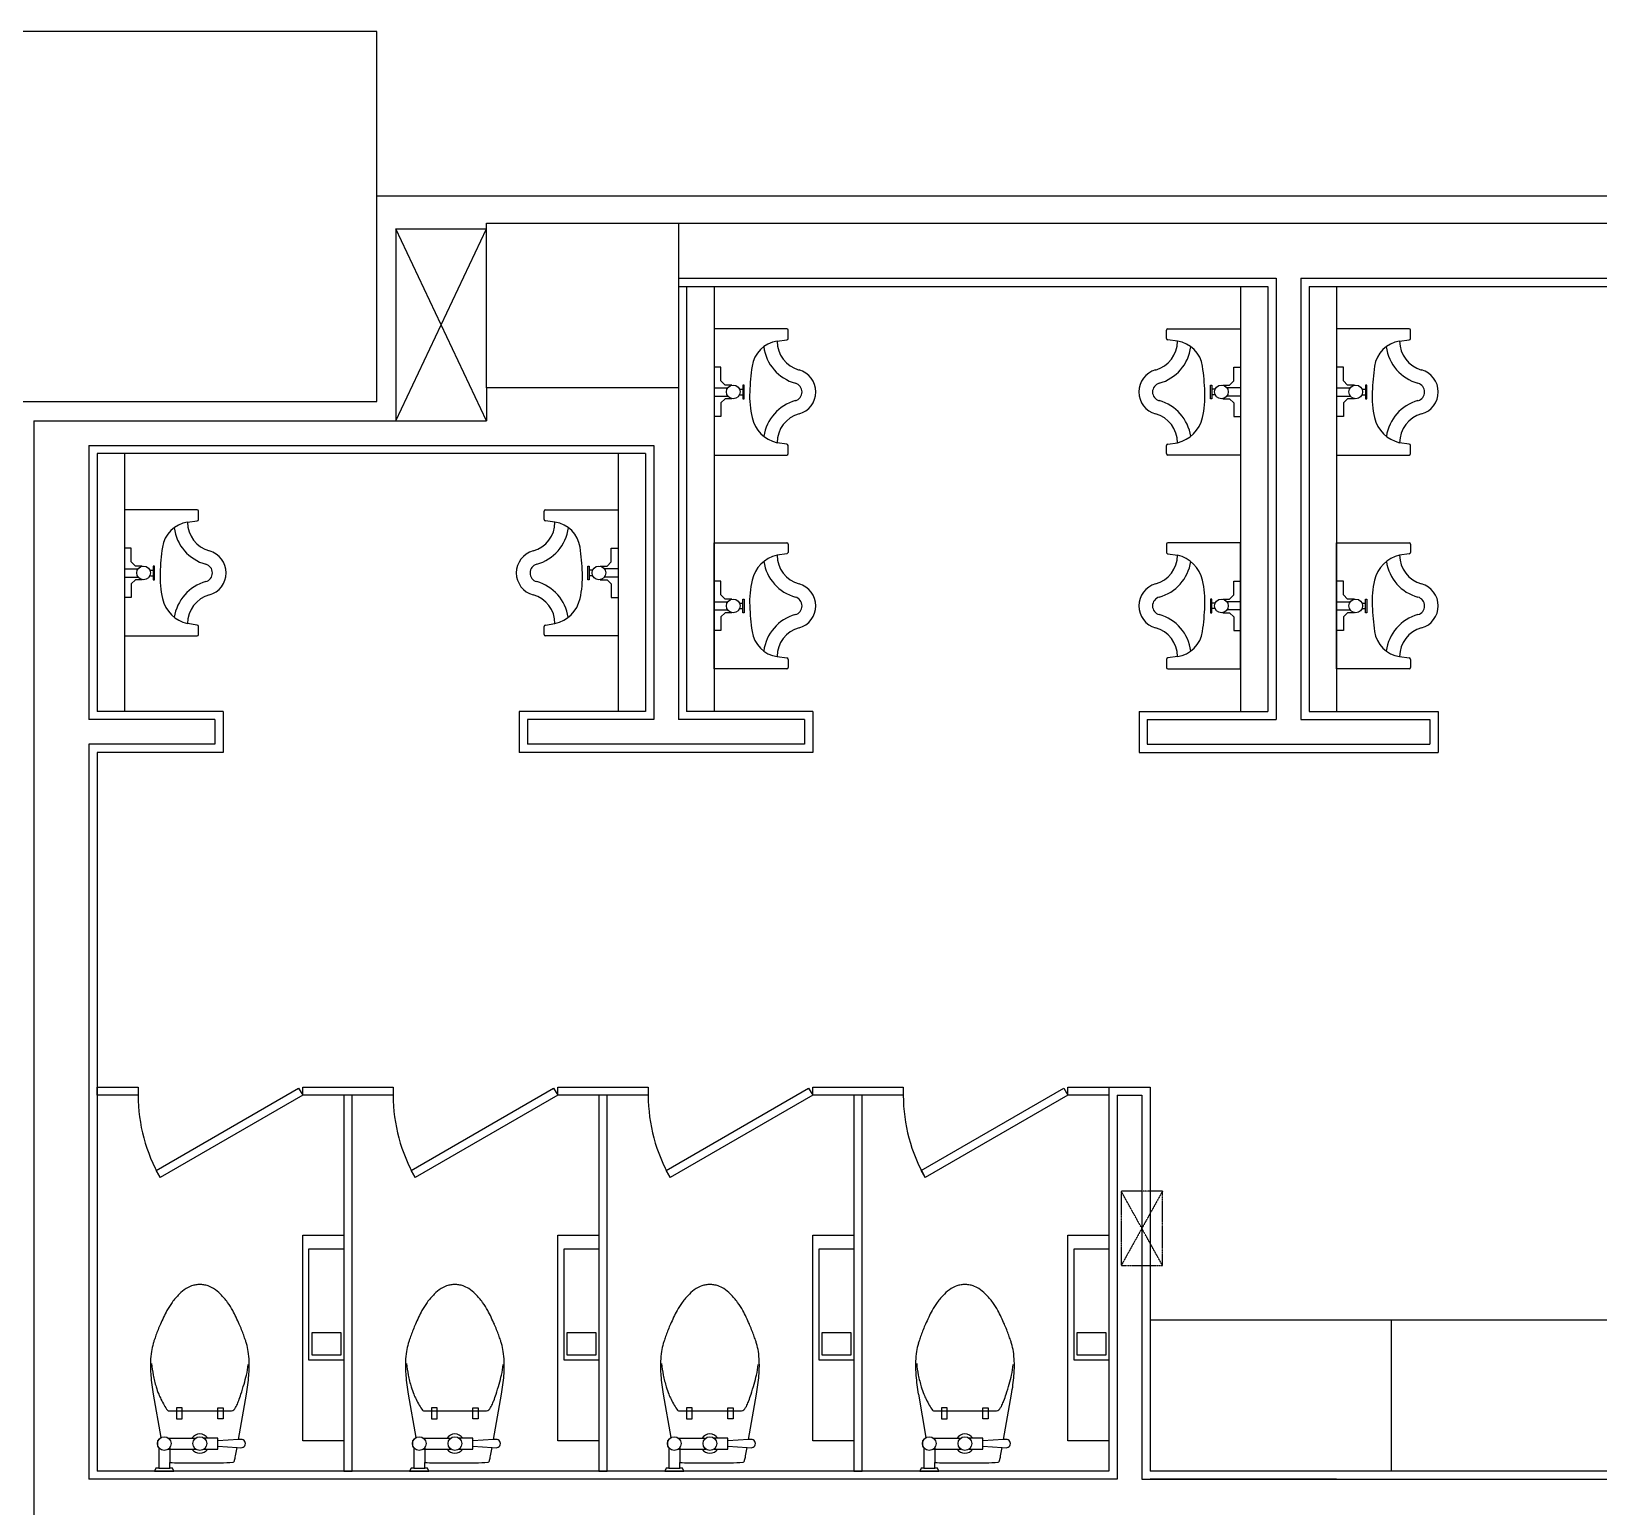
# Model space of a CAD drawing. Header units: millimetres. Extents: x -7718 to 414843, y 91724 to 341395.
# Drawn here: x 121243 to 126958, y 177029 to 182409 of the extents above; entities that cross this region are included whole.
import ezdxf

# ---------------------------------------------------------------- set-up
doc = ezdxf.new("R2010")
doc.units = ezdxf.units.MM
doc.header["$LTSCALE"] = 200
doc.header["$MEASUREMENT"] = 0
doc.linetypes.add('HIDDEN2', pattern=[0.188, 0.125, -0.063])
doc.layers.add('e-plan', color=9, linetype='CONTINUOUS')

msp = doc.modelspace()

# ---------------------------------------------------------------- linework, layer by layer
at = {"layer": 'e-plan'}
for p, q in [((122502.6, 181808.6), (132112.6, 181808.6)), ((122572.6, 181688.6), (122902.6, 181688.6)), ((122572.6, 181688.6), (122572.6, 180988.6)), ((122572.6, 180988.6), (122902.6, 181688.6)), ((122902.6, 180988.6), (122572.6, 181688.6)), ((123602.6, 181708.6), (130422.6, 181708.6)), ((123602.6, 181508.6), (125782.6, 181508.6)), ((123602.6, 181478.6), (125752.6, 181478.6)), ((123632.6, 181478.6), (123632.6, 179928.6)), ((125752.6, 181478.6), (125752.6, 179928.6)), ((125782.6, 181508.6), (125782.6, 179898.6)), ((125872.6, 181508.6), (128152.6, 181508.6)), ((125872.6, 181508.6), (125872.6, 179898.6)), ((125902.6, 181478.6), (128122.6, 181478.6)), ((125902.6, 181478.6), (125902.6, 179928.6)), ((123732.6, 181323.6), (123732.6, 180863.6)), ((123997.6, 181323.6), (123732.6, 181323.6)), ((124002.6, 181288.6), (124002.6, 181318.6)), ((125382.6, 181288.6), (125382.6, 181318.6)), ((125387.6, 181323.6), (125652.6, 181323.6)), ((125652.6, 181323.6), (125652.6, 180863.6)), ((126002.6, 181323.6), (126002.6, 180863.6)), ((126267.6, 181323.6), (126002.6, 181323.6)), ((126272.6, 181288.6), (126272.6, 181318.6)), ((123962.6, 181278.6), (123997.6, 181283.6)), ((125422.6, 181278.6), (125387.6, 181283.6)), ((126232.6, 181278.6), (126267.6, 181283.6)), ((123757.6, 181183.6), (123732.6, 181183.6)), ((123757.6, 181133.6), (123757.6, 181183.6)), ((125627.6, 181133.6), (125627.6, 181183.6)), ((125627.6, 181183.6), (125652.6, 181183.6)), ((126027.6, 181183.6), (126002.6, 181183.6)), ((126027.6, 181133.6), (126027.6, 181183.6)), ((123772.6, 181118.6), (123757.6, 181133.6)), ((123797.6, 181118.6), (123772.6, 181118.6)), ((123842.6, 181118.6), (123837.6, 181118.6)), ((123837.6, 181118.6), (123837.6, 181068.6)), ((123842.6, 181068.6), (123842.6, 181118.6)), ((125542.6, 181068.6), (125542.6, 181118.6)), ((125542.6, 181118.6), (125547.6, 181118.6)), ((125547.6, 181118.6), (125547.6, 181068.6)), ((125587.6, 181118.6), (125612.6, 181118.6)), ((125612.6, 181118.6), (125627.6, 181133.6)), ((126042.6, 181118.6), (126027.6, 181133.6)), ((126067.6, 181118.6), (126042.6, 181118.6)), ((126112.6, 181118.6), (126107.6, 181118.6)), ((126107.6, 181118.6), (126107.6, 181068.6)), ((126112.6, 181068.6), (126112.6, 181118.6)), ((122902.6, 181108.6), (122902.6, 180988.6)), ((123602.6, 181108.6), (123602.6, 179898.6)), ((123732.6, 181108.6), (123782.6, 181108.6)), ((123732.6, 181078.6), (123782.6, 181078.6)), ((123772.6, 181068.6), (123757.6, 181053.6)), ((123797.6, 181068.6), (123772.6, 181068.6)), ((123827.6, 181103.6), (123837.6, 181103.6)), ((123827.6, 181083.6), (123837.6, 181083.6)), ((123837.6, 181068.6), (123842.6, 181068.6)), ((125547.6, 181068.6), (125542.6, 181068.6)), ((125557.6, 181103.6), (125547.6, 181103.6)), ((125557.6, 181083.6), (125547.6, 181083.6)), ((125587.6, 181068.6), (125612.6, 181068.6)), ((125652.6, 181108.6), (125602.6, 181108.6)), ((125652.6, 181078.6), (125602.6, 181078.6)), ((125612.6, 181068.6), (125627.6, 181053.6)), ((126002.6, 181108.6), (126052.6, 181108.6)), ((126002.6, 181078.6), (126052.6, 181078.6)), ((126042.6, 181068.6), (126027.6, 181053.6)), ((126067.6, 181068.6), (126042.6, 181068.6)), ((126097.6, 181103.6), (126107.6, 181103.6)), ((126097.6, 181083.6), (126107.6, 181083.6)), ((126107.6, 181068.6), (126112.6, 181068.6)), ((123757.6, 181003.6), (123732.6, 181003.6)), ((123757.6, 181053.6), (123757.6, 181003.6)), ((125627.6, 181053.6), (125627.6, 181003.6)), ((125627.6, 181003.6), (125652.6, 181003.6)), ((126027.6, 181003.6), (126002.6, 181003.6)), ((126027.6, 181053.6), (126027.6, 181003.6)), ((121252.6, 180988.6), (121252.6, 176808.6)), ((121252.6, 180988.6), (122902.6, 180988.6)), ((121452.6, 180898.6), (121452.6, 179898.6)), ((121452.6, 180898.6), (123512.6, 180898.6)), ((123512.6, 180898.6), (123512.6, 179898.6)), ((123997.6, 180903.6), (123962.6, 180908.6)), ((124002.6, 180868.6), (124002.6, 180898.6)), ((125382.6, 180868.6), (125382.6, 180898.6)), ((125387.6, 180903.6), (125422.6, 180908.6)), ((126267.6, 180903.6), (126232.6, 180908.6)), ((126272.6, 180868.6), (126272.6, 180898.6)), ((121482.6, 180868.6), (121482.6, 179928.6)), ((123482.6, 180868.6), (121482.6, 180868.6)), ((123482.6, 180868.6), (123482.6, 179928.6)), ((123732.6, 180863.6), (123997.6, 180863.6)), ((125652.6, 180863.6), (125387.6, 180863.6)), ((126002.6, 180863.6), (126267.6, 180863.6)), ((121582.6, 180663.6), (121582.6, 180203.6)), ((121847.6, 180663.6), (121582.6, 180663.6)), ((121852.6, 180628.6), (121852.6, 180658.6)), ((123112.6, 180628.6), (123112.6, 180658.6)), ((123117.6, 180663.6), (123382.6, 180663.6)), ((123382.6, 180663.6), (123382.6, 180203.6)), ((121812.6, 180618.6), (121847.6, 180623.6)), ((123152.6, 180618.6), (123117.6, 180623.6)), ((123732.6, 180083.5), (123732.6, 180543.5)), ((123732.6, 180543.5), (123997.6, 180543.5)), ((125652.6, 180543.5), (125387.6, 180543.5)), ((125652.6, 180083.5), (125652.6, 180543.5)), ((126002.6, 180083.5), (126002.6, 180543.5)), ((126002.6, 180543.5), (126267.6, 180543.5)), ((121607.6, 180523.6), (121582.6, 180523.6)), ((121607.6, 180473.6), (121607.6, 180523.6)), ((123357.6, 180473.6), (123357.6, 180523.6)), ((123357.6, 180523.6), (123382.6, 180523.6)), ((123997.6, 180503.5), (123962.6, 180498.5)), ((124002.6, 180538.5), (124002.6, 180508.5)), ((125382.6, 180538.5), (125382.6, 180508.5)), ((125387.6, 180503.5), (125422.6, 180498.5)), ((126267.6, 180503.5), (126232.6, 180498.5)), ((126272.6, 180538.5), (126272.6, 180508.5)), ((121582.6, 180448.6), (121632.6, 180448.6)), ((121622.6, 180458.6), (121607.6, 180473.6)), ((121647.6, 180458.6), (121622.6, 180458.6)), ((121677.6, 180443.6), (121687.6, 180443.6)), ((121692.6, 180458.6), (121687.6, 180458.6)), ((121687.6, 180458.6), (121687.6, 180408.6)), ((121692.6, 180408.6), (121692.6, 180458.6)), ((123272.6, 180408.6), (123272.6, 180458.6)), ((123272.6, 180458.6), (123277.6, 180458.6)), ((123277.6, 180458.6), (123277.6, 180408.6)), ((123287.6, 180443.6), (123277.6, 180443.6)), ((123317.6, 180458.6), (123342.6, 180458.6)), ((123382.6, 180448.6), (123332.6, 180448.6)), ((123342.6, 180458.6), (123357.6, 180473.6)), ((121582.6, 180418.6), (121632.6, 180418.6)), ((121622.6, 180408.6), (121607.6, 180393.6)), ((121607.6, 180393.6), (121607.6, 180343.6)), ((121647.6, 180408.6), (121622.6, 180408.6)), ((121677.6, 180423.6), (121687.6, 180423.6)), ((121687.6, 180408.6), (121692.6, 180408.6)), ((123277.6, 180408.6), (123272.6, 180408.6)), ((123287.6, 180423.6), (123277.6, 180423.6)), ((123317.6, 180408.6), (123342.6, 180408.6)), ((123382.6, 180418.6), (123332.6, 180418.6)), ((123342.6, 180408.6), (123357.6, 180393.6)), ((123357.6, 180393.6), (123357.6, 180343.6)), ((123757.6, 180403.5), (123732.6, 180403.5)), ((123757.6, 180353.5), (123757.6, 180403.5)), ((125627.6, 180353.5), (125627.6, 180403.5)), ((125627.6, 180403.5), (125652.6, 180403.5)), ((126027.6, 180403.5), (126002.6, 180403.5)), ((126027.6, 180353.5), (126027.6, 180403.5)), ((121607.6, 180343.6), (121582.6, 180343.6)), ((123357.6, 180343.6), (123382.6, 180343.6)), ((123732.6, 180328.5), (123782.6, 180328.5)), ((123772.6, 180338.5), (123757.6, 180353.5)), ((123797.6, 180338.5), (123772.6, 180338.5)), ((123827.6, 180323.5), (123837.6, 180323.5)), ((123837.6, 180338.5), (123842.6, 180338.5)), ((123837.6, 180288.5), (123837.6, 180338.5)), ((123842.6, 180338.5), (123842.6, 180288.5)), ((125547.6, 180338.5), (125542.6, 180338.5)), ((125542.6, 180338.5), (125542.6, 180288.5)), ((125547.6, 180288.5), (125547.6, 180338.5)), ((125557.6, 180323.5), (125547.6, 180323.5)), ((125587.6, 180338.5), (125612.6, 180338.5)), ((125652.6, 180328.5), (125602.6, 180328.5)), ((125612.6, 180338.5), (125627.6, 180353.5)), ((126002.6, 180328.5), (126052.6, 180328.5)), ((126042.6, 180338.5), (126027.6, 180353.5)), ((126067.6, 180338.5), (126042.6, 180338.5)), ((126097.6, 180323.5), (126107.6, 180323.5)), ((126107.6, 180338.5), (126112.6, 180338.5)), ((126107.6, 180288.5), (126107.6, 180338.5)), ((126112.6, 180338.5), (126112.6, 180288.5)), ((123732.6, 180298.5), (123782.6, 180298.5)), ((123772.6, 180288.5), (123757.6, 180273.5)), ((123757.6, 180273.5), (123757.6, 180223.5)), ((123797.6, 180288.5), (123772.6, 180288.5)), ((123827.6, 180303.5), (123837.6, 180303.5)), ((123842.6, 180288.5), (123837.6, 180288.5)), ((125542.6, 180288.5), (125547.6, 180288.5)), ((125557.6, 180303.5), (125547.6, 180303.5)), ((125587.6, 180288.5), (125612.6, 180288.5)), ((125652.6, 180298.5), (125602.6, 180298.5)), ((125612.6, 180288.5), (125627.6, 180273.5)), ((125627.6, 180273.5), (125627.6, 180223.5)), ((126002.6, 180298.5), (126052.6, 180298.5)), ((126042.6, 180288.5), (126027.6, 180273.5)), ((126027.6, 180273.5), (126027.6, 180223.5)), ((126067.6, 180288.5), (126042.6, 180288.5)), ((126097.6, 180303.5), (126107.6, 180303.5)), ((126112.6, 180288.5), (126107.6, 180288.5)), ((121582.6, 180203.6), (121847.6, 180203.6)), ((121847.6, 180243.6), (121812.6, 180248.6)), ((121852.6, 180208.6), (121852.6, 180238.6)), ((123112.6, 180208.6), (123112.6, 180238.6)), ((123117.6, 180243.6), (123152.6, 180248.6)), ((123382.6, 180203.6), (123117.6, 180203.6)), ((123757.6, 180223.5), (123732.6, 180223.5)), ((125627.6, 180223.5), (125652.6, 180223.5)), ((126027.6, 180223.5), (126002.6, 180223.5)), ((123962.6, 180128.5), (123997.6, 180123.5)), ((124002.6, 180118.5), (124002.6, 180088.5)), ((125382.6, 180118.5), (125382.6, 180088.5)), ((125422.6, 180128.5), (125387.6, 180123.5)), ((126232.6, 180128.5), (126267.6, 180123.5)), ((126272.6, 180118.5), (126272.6, 180088.5)), ((123997.6, 180083.5), (123732.6, 180083.5)), ((125387.6, 180083.5), (125652.6, 180083.5)), ((126267.6, 180083.5), (126002.6, 180083.5)), ((121942.6, 179928.6), (121482.6, 179928.6)), ((121942.6, 179928.6), (121942.6, 179778.6)), ((123482.6, 179928.6), (123022.6, 179928.6)), ((123022.6, 179928.6), (123022.6, 179778.6)), ((124092.6, 179928.6), (123632.6, 179928.6)), ((124092.6, 179928.6), (124092.6, 179778.6)), ((125282.6, 179928.6), (125752.6, 179928.6)), ((125282.6, 179928.6), (125282.6, 179778.6)), ((125902.6, 179928.6), (126372.6, 179928.6)), ((126372.6, 179928.6), (126372.6, 179778.6)), ((121912.6, 179898.6), (121452.6, 179898.6)), ((121912.6, 179898.6), (121912.6, 179808.6)), ((123512.6, 179898.6), (123052.6, 179898.6)), ((123052.6, 179898.6), (123052.6, 179808.6)), ((124062.6, 179898.6), (123602.6, 179898.6)), ((124062.6, 179898.6), (124062.6, 179808.6)), ((125312.6, 179898.6), (125782.6, 179898.6)), ((125312.6, 179898.6), (125312.6, 179808.6)), ((125872.6, 179898.6), (126342.6, 179898.6)), ((126342.6, 179898.6), (126342.6, 179808.6)), ((121452.6, 179808.6), (121452.6, 177128.6)), ((121912.6, 179808.6), (121452.6, 179808.6)), ((124062.6, 179808.6), (123052.6, 179808.6)), ((125312.6, 179808.6), (126342.6, 179808.6)), ((121482.6, 179778.6), (121482.6, 177158.6)), ((121942.6, 179778.6), (121482.6, 179778.6)), ((124092.6, 179778.6), (123022.6, 179778.6)), ((125282.6, 179778.6), (126372.6, 179778.6)), ((121482.6, 178528.6), (121482.6, 178558.6)), ((121482.6, 178558.6), (121632.6, 178558.6)), ((121632.6, 178558.6), (121632.6, 178528.6)), ((121698, 178254.6), (122217.6, 178554.6)), ((122217.6, 178554.6), (122232.6, 178528.6)), ((122232.6, 178528.6), (122232.6, 178558.6)), ((122232.6, 178558.6), (122562.6, 178558.6)), ((122562.6, 178558.6), (122562.6, 178528.6)), ((122628, 178254.6), (123147.6, 178554.6)), ((123147.6, 178554.6), (123162.6, 178528.6)), ((123162.6, 178528.6), (123162.6, 178558.6)), ((123162.6, 178558.6), (123492.6, 178558.6)), ((123492.6, 178558.6), (123492.6, 178528.6)), ((123558, 178254.6), (124077.6, 178554.6)), ((124077.6, 178554.6), (124092.6, 178528.6)), ((124092.6, 178528.6), (124092.6, 178558.6)), ((124092.6, 178558.6), (124422.6, 178558.6)), ((124422.6, 178558.6), (124422.6, 178528.6)), ((124488, 178254.6), (125007.6, 178554.6)), ((125007.6, 178554.6), (125022.6, 178528.6)), ((125022.6, 178528.6), (125022.6, 178558.6)), ((125022.6, 178558.6), (125172.6, 178558.6)), ((125172.6, 178558.6), (125172.6, 177158.6)), ((125172.6, 178558.6), (125322.6, 178558.6)), ((125172.6, 178558.6), (125172.6, 178528.6)), ((125322.6, 178558.6), (125322.6, 177158.6)), ((121632.6, 178528.6), (121482.6, 178528.6)), ((122232.6, 178528.6), (121713, 178228.6)), ((122562.6, 178528.6), (122232.6, 178528.6)), ((122412.6, 178528.6), (122382.6, 178528.6)), ((122382.6, 178528.6), (122382.6, 178018.4)), ((122412.6, 177158.6), (122412.6, 178528.6)), ((123162.6, 178528.6), (122643, 178228.6)), ((123492.6, 178528.6), (123162.6, 178528.6)), ((123342.6, 178528.6), (123312.6, 178528.6)), ((123312.6, 178528.6), (123312.6, 178018.4)), ((123342.6, 177158.6), (123342.6, 178528.6)), ((124092.6, 178528.6), (123573, 178228.6)), ((124422.6, 178528.6), (124092.6, 178528.6)), ((124272.6, 178528.6), (124242.6, 178528.6)), ((124242.6, 178528.6), (124242.6, 178018.4)), ((124272.6, 177158.6), (124272.6, 178528.6)), ((125022.6, 178528.6), (124503, 178228.6)), ((125172.6, 178528.6), (125022.6, 178528.6)), ((125202.6, 178528.6), (125202.6, 177128.6)), ((125202.6, 178528.6), (125292.6, 178528.6)), ((125292.6, 178528.6), (125292.6, 177128.6)), ((121713, 178228.6), (121698, 178254.6)), ((122643, 178228.6), (122628, 178254.6)), ((123573, 178228.6), (123558, 178254.6)), ((124503, 178228.6), (124488, 178254.6)), ((122232.6, 177268.6), (122232.6, 178018.6)), ((122232.6, 178018.6), (122382.6, 178018.6)), ((122382.6, 178018.6), (122382.6, 177268.6)), ((122382.6, 178018.4), (122382.8, 178018.4)), ((122382.8, 178018.4), (122382.8, 177968.4)), ((123162.6, 177268.6), (123162.6, 178018.6)), ((123162.6, 178018.6), (123312.6, 178018.6)), ((123312.6, 178018.6), (123312.6, 177268.6)), ((123312.6, 178018.4), (123312.8, 178018.4)), ((123312.8, 178018.4), (123312.8, 177968.4)), ((124092.6, 177268.6), (124092.6, 178018.6)), ((124092.6, 178018.6), (124242.6, 178018.6)), ((124242.6, 178018.6), (124242.6, 177268.6)), ((124242.6, 178018.4), (124242.8, 178018.4)), ((124242.8, 178018.4), (124242.8, 177968.4)), ((125022.6, 177268.6), (125022.6, 178018.6)), ((125022.6, 178018.6), (125172.6, 178018.6)), ((125172.6, 178018.6), (125172.6, 177268.6)), ((122255.6, 177968.6), (122382.6, 177968.6)), ((122255.6, 177562.6), (122255.6, 177968.6)), ((122382.6, 177968.6), (122382.6, 177562.6)), ((122382.8, 177968.4), (122382.6, 177562.4)), ((122382.8, 177968.4), (122382.8, 177968.4)), ((123185.6, 177968.6), (123312.6, 177968.6)), ((123185.6, 177562.6), (123185.6, 177968.6)), ((123312.6, 177968.6), (123312.6, 177562.6)), ((123312.8, 177968.4), (123312.6, 177562.4)), ((123312.8, 177968.4), (123312.8, 177968.4)), ((124115.6, 177968.6), (124242.6, 177968.6)), ((124115.6, 177562.6), (124115.6, 177968.6)), ((124242.6, 177968.6), (124242.6, 177562.6)), ((124242.8, 177968.4), (124242.6, 177562.4)), ((124242.8, 177968.4), (124242.8, 177968.4)), ((125045.6, 177968.6), (125172.6, 177968.6)), ((125045.6, 177562.6), (125045.6, 177968.6)), ((125172.6, 177968.6), (125172.6, 177562.6)), ((122372.6, 177662.6), (122265.6, 177662.6)), ((122265.6, 177662.6), (122265.6, 177582.6)), ((122372.6, 177582.6), (122372.6, 177662.6)), ((123302.6, 177662.6), (123195.6, 177662.6)), ((123195.6, 177662.6), (123195.6, 177582.6)), ((123302.6, 177582.6), (123302.6, 177662.6)), ((124232.6, 177662.6), (124125.6, 177662.6)), ((124125.6, 177662.6), (124125.6, 177582.6)), ((124232.6, 177582.6), (124232.6, 177662.6)), ((125162.6, 177662.6), (125055.6, 177662.6)), ((125055.6, 177662.6), (125055.6, 177582.6)), ((125162.6, 177582.6), (125162.6, 177662.6)), ((122265.6, 177582.6), (122372.6, 177582.6)), ((123195.6, 177582.6), (123302.6, 177582.6)), ((124125.6, 177582.6), (124232.6, 177582.6)), ((125055.6, 177582.6), (125162.6, 177582.6)), ((122382.6, 177562.6), (122255.6, 177562.6)), ((122382.6, 177562.4), (122382.6, 177158.6)), ((123312.6, 177562.6), (123185.6, 177562.6)), ((123312.6, 177562.4), (123312.6, 177158.6)), ((124242.6, 177562.6), (124115.6, 177562.6)), ((124242.6, 177562.4), (124242.6, 177158.6)), ((125172.6, 177562.6), (125045.6, 177562.6)), ((121687.6, 177438.6), (121715.5, 177280.5)), ((121998.4, 177273), (122027.6, 177438.6)), ((122617.6, 177438.6), (122645.5, 177280.5)), ((122928.4, 177273), (122957.6, 177438.6)), ((123547.6, 177438.6), (123575.5, 177280.5)), ((123858.4, 177273), (123887.6, 177438.6)), ((124477.6, 177438.6), (124505.5, 177280.5)), ((124788.4, 177273), (124817.6, 177438.6)), ((121742.6, 177378.6), (121857.6, 177378.6)), ((121792.6, 177388.6), (121772.6, 177388.6)), ((121772.6, 177388.6), (121772.6, 177348.6)), ((121772.6, 177348.6), (121792.6, 177348.6)), ((121792.6, 177348.6), (121792.6, 177388.6)), ((121857.6, 177378.6), (121972.6, 177378.6)), ((121922.6, 177348.6), (121922.6, 177388.6)), ((121922.6, 177388.6), (121942.6, 177388.6)), ((121942.6, 177348.6), (121922.6, 177348.6)), ((121942.6, 177388.6), (121942.6, 177348.6)), ((122672.6, 177378.6), (122787.6, 177378.6)), ((122722.6, 177388.6), (122702.6, 177388.6)), ((122702.6, 177388.6), (122702.6, 177348.6)), ((122702.6, 177348.6), (122722.6, 177348.6)), ((122722.6, 177348.6), (122722.6, 177388.6)), ((122787.6, 177378.6), (122902.6, 177378.6)), ((122852.6, 177348.6), (122852.6, 177388.6)), ((122852.6, 177388.6), (122872.6, 177388.6)), ((122872.6, 177348.6), (122852.6, 177348.6)), ((122872.6, 177388.6), (122872.6, 177348.6)), ((123602.6, 177378.6), (123717.6, 177378.6)), ((123652.6, 177388.6), (123632.6, 177388.6)), ((123632.6, 177388.6), (123632.6, 177348.6)), ((123632.6, 177348.6), (123652.6, 177348.6)), ((123652.6, 177348.6), (123652.6, 177388.6)), ((123717.6, 177378.6), (123832.6, 177378.6)), ((123782.6, 177348.6), (123782.6, 177388.6)), ((123782.6, 177388.6), (123802.6, 177388.6)), ((123802.6, 177348.6), (123782.6, 177348.6)), ((123802.6, 177388.6), (123802.6, 177348.6)), ((124532.6, 177378.6), (124647.6, 177378.6)), ((124582.6, 177388.6), (124562.6, 177388.6)), ((124562.6, 177388.6), (124562.6, 177348.6)), ((124562.6, 177348.6), (124582.6, 177348.6)), ((124582.6, 177348.6), (124582.6, 177388.6)), ((124647.6, 177378.6), (124762.6, 177378.6)), ((124712.6, 177348.6), (124712.6, 177388.6)), ((124712.6, 177388.6), (124732.6, 177388.6)), ((124732.6, 177348.6), (124712.6, 177348.6)), ((124732.6, 177388.6), (124732.6, 177348.6)), ((121707.6, 177243.6), (121707.6, 177168.6)), ((121742.6, 177278.6), (121842.6, 177278.6)), ((121742.6, 177238.6), (121842.6, 177238.6)), ((121747.6, 177243.6), (121747.6, 177189.9)), ((121922.6, 177278.6), (121872.6, 177278.6)), ((121872.6, 177238.6), (121922.6, 177238.6)), ((121922.6, 177238.6), (121922.6, 177278.6)), ((121998.4, 177273), (121922.6, 177268.6)), ((121922.6, 177248.6), (121993.2, 177244.4)), ((121987.6, 177213.6), (121993.2, 177244.4)), ((121993.2, 177244.4), (122007.6, 177243.6)), ((122007.6, 177273.6), (121998.4, 177273)), ((122382.6, 177268.6), (122232.6, 177268.6)), ((122637.6, 177243.6), (122637.6, 177168.6)), ((122672.6, 177278.6), (122772.6, 177278.6)), ((122672.6, 177238.6), (122772.6, 177238.6)), ((122677.6, 177243.6), (122677.6, 177189.9)), ((122852.6, 177278.6), (122802.6, 177278.6)), ((122802.6, 177238.6), (122852.6, 177238.6)), ((122852.6, 177238.6), (122852.6, 177278.6)), ((122928.4, 177273), (122852.6, 177268.6)), ((122852.6, 177248.6), (122923.2, 177244.4)), ((122917.6, 177213.6), (122923.2, 177244.4)), ((122923.2, 177244.4), (122937.6, 177243.6)), ((122937.6, 177273.6), (122928.4, 177273)), ((123312.6, 177268.6), (123162.6, 177268.6)), ((123567.6, 177243.6), (123567.6, 177168.6)), ((123602.6, 177278.6), (123702.6, 177278.6)), ((123602.6, 177238.6), (123702.6, 177238.6)), ((123607.6, 177243.6), (123607.6, 177189.9)), ((123782.6, 177278.6), (123732.6, 177278.6)), ((123732.6, 177238.6), (123782.6, 177238.6)), ((123782.6, 177238.6), (123782.6, 177278.6)), ((123858.4, 177273), (123782.6, 177268.6)), ((123782.6, 177248.6), (123853.2, 177244.4)), ((123847.6, 177213.6), (123853.2, 177244.4)), ((123853.2, 177244.4), (123867.6, 177243.6)), ((123867.6, 177273.6), (123858.4, 177273)), ((124242.6, 177268.6), (124092.6, 177268.6)), ((124497.6, 177243.6), (124497.6, 177168.6)), ((124532.6, 177278.6), (124632.6, 177278.6)), ((124532.6, 177238.6), (124632.6, 177238.6)), ((124537.6, 177243.6), (124537.6, 177189.9)), ((124712.6, 177278.6), (124662.6, 177278.6)), ((124662.6, 177238.6), (124712.6, 177238.6)), ((124712.6, 177238.6), (124712.6, 177278.6)), ((124788.4, 177273), (124712.6, 177268.6)), ((124712.6, 177248.6), (124783.2, 177244.4)), ((124777.6, 177213.6), (124783.2, 177244.4)), ((124783.2, 177244.4), (124797.6, 177243.6)), ((124797.6, 177273.6), (124788.4, 177273)), ((125172.6, 177268.6), (125022.6, 177268.6)), ((121747.6, 177168.6), (121747.6, 177189.9)), ((121782.6, 177188.6), (121857.6, 177188.6)), ((121857.6, 177188.6), (121932.6, 177188.6)), ((122677.6, 177168.6), (122677.6, 177189.9)), ((122712.6, 177188.6), (122787.6, 177188.6)), ((122787.6, 177188.6), (122862.6, 177188.6)), ((123607.6, 177168.6), (123607.6, 177189.9)), ((123642.6, 177188.6), (123717.6, 177188.6)), ((123717.6, 177188.6), (123792.6, 177188.6)), ((124537.6, 177168.6), (124537.6, 177189.9)), ((124572.6, 177188.6), (124647.6, 177188.6)), ((124647.6, 177188.6), (124722.6, 177188.6)), ((125202.6, 177128.6), (121452.6, 177128.6)), ((125172.6, 177158.6), (121482.6, 177158.6)), ((121697.6, 177168.6), (121692.6, 177158.6)), ((121692.6, 177158.6), (121762.6, 177158.6)), ((121707.6, 177168.6), (121697.6, 177168.6)), ((121707.6, 177168.6), (121747.6, 177168.6)), ((121757.6, 177168.6), (121747.6, 177168.6)), ((121762.6, 177158.6), (121757.6, 177168.6)), ((122382.6, 177158.6), (122412.6, 177158.6)), ((122627.6, 177168.6), (122622.6, 177158.6)), ((122622.6, 177158.6), (122692.6, 177158.6)), ((122637.6, 177168.6), (122627.6, 177168.6)), ((122637.6, 177168.6), (122677.6, 177168.6)), ((122687.6, 177168.6), (122677.6, 177168.6)), ((122692.6, 177158.6), (122687.6, 177168.6)), ((123312.6, 177158.6), (123342.6, 177158.6)), ((123557.6, 177168.6), (123552.6, 177158.6)), ((123552.6, 177158.6), (123622.6, 177158.6)), ((123567.6, 177168.6), (123557.6, 177168.6)), ((123567.6, 177168.6), (123607.6, 177168.6)), ((123617.6, 177168.6), (123607.6, 177168.6)), ((123622.6, 177158.6), (123617.6, 177168.6)), ((124242.6, 177158.6), (124272.6, 177158.6)), ((124487.6, 177168.6), (124482.6, 177158.6)), ((124482.6, 177158.6), (124552.6, 177158.6)), ((124497.6, 177168.6), (124487.6, 177168.6)), ((124497.6, 177168.6), (124537.6, 177168.6)), ((124547.6, 177168.6), (124537.6, 177168.6)), ((124552.6, 177158.6), (124547.6, 177168.6)), ((125292.6, 177128.6), (128812.6, 177128.6)), ((128782.6, 177158.6), (125322.6, 177158.6)), ((126002.6, 177128.6), (125322.6, 177128.6))]:
    msp.add_line(p, q, dxfattribs=at)
at = {"layer": 'e-plan', "ltscale": 0.5}
for p, q in [((122902.6, 181708.6), (123602.6, 181708.6)), ((122902.6, 181108.6), (122902.6, 181708.6)), ((123602.6, 181708.6), (123602.6, 181108.6)), ((123602.6, 181108.6), (122902.6, 181108.6))]:
    msp.add_line(p, q, dxfattribs=at)
at = {"layer": 'e-plan', "ltscale": 400}
for p, q in [((123732.6, 181478.6), (123732.6, 179928.6)), ((125652.6, 181478.6), (125652.6, 179928.6)), ((126002.6, 181478.6), (126002.6, 179928.6)), ((121582.6, 180868.6), (121582.6, 179928.6)), ((123382.6, 180868.6), (123382.6, 179928.6)), ((128782.6, 177708.6), (125322.6, 177708.6)), ((126202.6, 177158.6), (126202.6, 177708.6))]:
    msp.add_line(p, q, dxfattribs=at)
at = {"layer": 'e-plan', "linetype": 'HIDDEN2', "ltscale": 0.02}
for p, q in [((125367.6, 177908.6), (125217.6, 178178.6)), ((125367.6, 178178.6), (125217.6, 177908.6))]:
    msp.add_line(p, q, dxfattribs=at)
at = {"layer": 'e-plan', "linetype": 'HIDDEN2', "ltscale": 0.005}
for p, q in [((125367.6, 178178.6), (125217.6, 178178.6)), ((125217.6, 178178.6), (125217.6, 177908.6)), ((125367.6, 177908.6), (125367.6, 178178.6)), ((125217.6, 177908.6), (125367.6, 177908.6))]:
    msp.add_line(p, q, dxfattribs=at)
at = {"layer": 'e-plan'}
msp.add_lwpolyline([(121152.6, 182408.6), (121152.6, 181058.6), (122502.6, 181058.6), (122502.6, 182408.6)], close=True, dxfattribs=at)
for centre in [(123802.6, 181093.6), (125582.6, 181093.6), (126072.6, 181093.6), (121652.6, 180433.6), (123312.6, 180433.6), (123802.6, 180313.5), (125582.6, 180313.5), (126072.6, 180313.5), (121727.6, 177258.6), (121857.6, 177258.6), (122657.6, 177258.6), (122787.6, 177258.6), (123587.6, 177258.6), (123717.6, 177258.6), (124517.6, 177258.6), (124647.6, 177258.6)]:
    msp.add_circle(centre, 25, dxfattribs=at)
for centre, radius, start, end in [((123997.6, 181318.6), 5, 0, 90), ((123997.6, 181288.6), 5, 270, 0), ((125387.6, 181318.6), 5, 90, 180), ((125387.6, 181288.6), 5, 180, 270), ((126267.6, 181318.6), 5, 0, 90), ((126267.6, 181288.6), 5, 270, 0), ((123977.8, 181171.9), 107.7, 98.1301, 171.923), ((124071.5, 181278.6), 158.9, 187.2203, 254.6079), ((124071.5, 181278.6), 108.9, 180, 254.6079), ((125313.7, 181278.6), 108.9, 285.3921, 0), ((125313.7, 181278.6), 158.9, 285.3921, 352.7797), ((125407.3, 181171.9), 107.7, 8.077, 81.8699), ((126247.8, 181171.9), 107.7, 98.1301, 171.923), ((126341.5, 181278.6), 158.9, 187.2203, 254.6079), ((126341.5, 181278.6), 108.9, 180, 254.6079), ((124812.3, 181053.5), 950.6, 171.923, 177.5847), ((124020.6, 181093.6), 83, 285.3921, 74.6079), ((125364.6, 181093.6), 83, 105.3921, 254.6079), ((124572.8, 181053.5), 950.6, 2.4153, 8.077), ((127082.3, 181053.5), 950.6, 171.923, 177.5847), ((126290.6, 181093.6), 83, 285.3921, 74.6079), ((124020.6, 181093.6), 33, 285.3921, 74.6079), ((125364.6, 181093.6), 33, 105.3921, 254.6079), ((126290.6, 181093.6), 33, 285.3921, 74.6079), ((124214.4, 181078.7), 352.1, 177.5847, 192.9076), ((124071.5, 180908.6), 158.9, 105.3921, 171.6019), ((125313.7, 180908.6), 158.9, 8.3981, 74.6079), ((125170.8, 181078.7), 352.1, 347.0924, 2.4153), ((126484.4, 181078.7), 352.1, 177.5847, 192.9076), ((126341.5, 180908.6), 158.9, 105.3921, 171.6019), ((124071.5, 180908.6), 108.9, 105.3921, 180), ((125313.7, 180908.6), 108.9, 0, 74.6079), ((126341.5, 180908.6), 108.9, 105.3921, 180), ((123989.9, 181027.3), 121.8, 192.9076, 257.0393), ((125395.3, 181027.3), 121.8, 282.9607, 347.0924), ((126259.9, 181027.3), 121.8, 192.9076, 257.0393), ((123996.7, 180897.7), 5.89, 8.1301, 81.8699), ((125388.4, 180897.7), 5.89, 98.1301, 171.8699), ((126266.7, 180897.7), 5.89, 8.1301, 81.8699), ((123997.6, 180868.6), 5, 270, 0), ((125387.6, 180868.6), 5, 180, 270), ((126267.6, 180868.6), 5, 270, 0), ((121847.6, 180658.6), 5, 0, 90), ((123117.6, 180658.6), 5, 90, 180), ((121827.8, 180512), 107.7, 98.1301, 171.923), ((121921.5, 180618.6), 108.9, 180, 254.6079), ((121847.6, 180628.6), 5, 270, 0), ((123043.7, 180618.6), 108.9, 285.3921, 0), ((123117.6, 180628.6), 5, 180, 270), ((123137.3, 180512), 107.7, 8.077, 81.8699), ((121921.5, 180618.6), 158.9, 187.2203, 254.6079), ((123043.7, 180618.6), 158.9, 285.3921, 352.7797), ((123997.6, 180538.5), 5, 0, 90), ((125387.6, 180538.5), 5, 90, 180), ((126267.6, 180538.5), 5, 0, 90), ((122662.3, 180393.5), 950.6, 171.923, 177.5847), ((121870.5, 180433.6), 83, 285.3921, 74.6079), ((123094.6, 180433.6), 83, 105.3921, 254.6079), ((122302.8, 180393.5), 950.6, 2.4153, 8.077), ((123989.9, 180379.8), 121.8, 102.9607, 167.0924), ((124071.5, 180498.5), 108.9, 180, 254.6079), ((123996.7, 180509.4), 5.89, 278.1301, 351.8699), ((125313.7, 180498.5), 108.9, 285.3921, 0), ((125388.4, 180509.4), 5.89, 188.1301, 261.8699), ((125395.3, 180379.8), 121.8, 12.9076, 77.0393), ((126259.9, 180379.8), 121.8, 102.9607, 167.0924), ((126341.5, 180498.5), 108.9, 180, 254.6079), ((126266.7, 180509.4), 5.89, 278.1301, 351.8699), ((122064.4, 180418.8), 352.1, 177.5847, 192.9076), ((121870.5, 180433.6), 33, 285.3921, 74.6079), ((123094.6, 180433.6), 33, 105.3921, 254.6079), ((122900.8, 180418.8), 352.1, 347.0924, 2.4153), ((124071.5, 180498.5), 158.9, 188.3981, 254.6079), ((125313.7, 180498.5), 158.9, 285.3921, 351.6019), ((126341.5, 180498.5), 158.9, 188.3981, 254.6079), ((121921.5, 180248.6), 158.9, 105.3921, 171.6019), ((123043.7, 180248.6), 158.9, 8.3981, 74.6079), ((124214.4, 180328.4), 352.1, 167.0924, 182.4153), ((124020.6, 180313.5), 83, 285.3921, 74.6079), ((125364.6, 180313.5), 83, 105.3921, 254.6079), ((125170.8, 180328.4), 352.1, 357.5847, 12.9076), ((126484.4, 180328.4), 352.1, 167.0924, 182.4153), ((126290.6, 180313.5), 83, 285.3921, 74.6079), ((121839.9, 180367.3), 121.8, 192.9076, 257.0393), ((121921.5, 180248.6), 108.9, 105.3921, 180), ((123043.7, 180248.6), 108.9, 0, 74.6079), ((123125.3, 180367.3), 121.8, 282.9607, 347.0924), ((124020.6, 180313.5), 33, 285.3921, 74.6079), ((125364.6, 180313.5), 33, 105.3921, 254.6079), ((126290.6, 180313.5), 33, 285.3921, 74.6079), ((124812.3, 180353.6), 950.6, 182.4153, 188.077), ((124071.5, 180128.5), 158.9, 105.3921, 172.7797), ((125313.7, 180128.5), 158.9, 7.2203, 74.6079), ((124572.8, 180353.6), 950.6, 351.923, 357.5847), ((127082.3, 180353.6), 950.6, 182.4153, 188.077), ((126341.5, 180128.5), 158.9, 105.3921, 172.7797), ((121846.7, 180237.8), 5.89, 8.1301, 81.8699), ((121847.6, 180208.6), 5, 270, 0), ((123118.4, 180237.8), 5.89, 98.1301, 171.8699), ((123117.6, 180208.6), 5, 180, 270), ((123977.8, 180235.2), 107.7, 188.077, 261.8699), ((124071.5, 180128.5), 108.9, 105.3921, 180), ((125313.7, 180128.5), 108.9, 0, 74.6079), ((125407.3, 180235.2), 107.7, 278.1301, 351.923), ((126247.8, 180235.2), 107.7, 188.077, 261.8699), ((126341.5, 180128.5), 108.9, 105.3921, 180), ((123997.6, 180118.5), 5, 0, 90), ((123997.6, 180088.5), 5, 270, 0), ((125387.6, 180118.5), 5, 90, 180), ((125387.6, 180088.5), 5, 180, 270), ((126267.6, 180118.5), 5, 0, 90), ((126267.6, 180088.5), 5, 270, 0), ((122232.6, 178528.6), 600, 180, 210), ((123162.6, 178528.6), 600, 180, 210), ((124092.6, 178528.6), 600, 180, 210), ((125022.6, 178528.6), 600, 180, 210), ((121974.9, 177609.8), 273.1, 134.7808, 143.1301), ((121898.8, 177686.5), 165, 123.6901, 134.7808), ((121853.1, 177755), 82.6, 107.9901, 123.6901), ((121860.9, 177731), 107.9, 99.4623, 107.9901), ((121857.6, 177750.9), 87.7, 90, 99.4623), ((121857.6, 177750.9), 87.7, 80.5377, 90), ((121854.3, 177731), 107.9, 72.0099, 80.5377), ((121862.1, 177755), 82.6, 56.3099, 72.0099), ((121816.4, 177686.5), 165, 45.2192, 56.3099), ((121740.2, 177609.8), 273.1, 36.8699, 45.2192), ((122904.9, 177609.8), 273.1, 134.7808, 143.1301), ((122828.8, 177686.5), 165, 123.6901, 134.7808), ((122783.1, 177755), 82.6, 107.9901, 123.6901), ((122790.9, 177731), 107.9, 99.4623, 107.9901), ((122787.6, 177750.9), 87.7, 90, 99.4623), ((122787.6, 177750.9), 87.7, 80.5377, 90), ((122784.3, 177731), 107.9, 72.0099, 80.5377), ((122792.1, 177755), 82.6, 56.3099, 72.0099), ((122746.4, 177686.5), 165, 45.2192, 56.3099), ((122670.2, 177609.8), 273.1, 36.8699, 45.2192), ((123834.9, 177609.8), 273.1, 134.7808, 143.1301), ((123758.8, 177686.5), 165, 123.6901, 134.7808), ((123713.1, 177755), 82.6, 107.9901, 123.6901), ((123720.9, 177731), 107.9, 99.4623, 107.9901), ((123717.6, 177750.9), 87.7, 90, 99.4623), ((123717.6, 177750.9), 87.7, 80.5377, 90), ((123714.3, 177731), 107.9, 72.0099, 80.5377), ((123722.1, 177755), 82.6, 56.3099, 72.0099), ((123676.4, 177686.5), 165, 45.2192, 56.3099), ((123600.2, 177609.8), 273.1, 36.8699, 45.2192), ((124764.9, 177609.8), 273.1, 134.7808, 143.1301), ((124688.8, 177686.5), 165, 123.6901, 134.7808), ((124643.1, 177755), 82.6, 107.9901, 123.6901), ((124650.9, 177731), 107.9, 99.4623, 107.9901), ((124647.6, 177750.9), 87.7, 90, 99.4623), ((124647.6, 177750.9), 87.7, 80.5377, 90), ((124644.3, 177731), 107.9, 72.0099, 80.5377), ((124652.1, 177755), 82.6, 56.3099, 72.0099), ((124606.4, 177686.5), 165, 45.2192, 56.3099), ((124530.2, 177609.8), 273.1, 36.8699, 45.2192), ((122524.2, 177334), 886.9, 152.4927, 156.0375), ((121930.3, 177643.2), 217.3, 143.1301, 152.4927), ((121784.9, 177643.2), 217.3, 27.5073, 36.8699), ((121191, 177334), 886.9, 23.9625, 27.5073), ((123454.2, 177334), 886.9, 152.4927, 156.0375), ((122860.3, 177643.2), 217.3, 143.1301, 152.4927), ((122714.9, 177643.2), 217.3, 27.5073, 36.8699), ((122121, 177334), 886.9, 23.9625, 27.5073), ((124384.2, 177334), 886.9, 152.4927, 156.0375), ((123790.3, 177643.2), 217.3, 143.1301, 152.4927), ((123644.9, 177643.2), 217.3, 27.5073, 36.8699), ((123051, 177334), 886.9, 23.9625, 27.5073), ((125314.2, 177334), 886.9, 152.4927, 156.0375), ((124720.3, 177643.2), 217.3, 143.1301, 152.4927), ((124574.9, 177643.2), 217.3, 27.5073, 36.8699), ((123981, 177334), 886.9, 23.9625, 27.5073), ((122227.7, 177465.7), 562.4, 156.0375, 160.4892), ((121487.4, 177465.7), 562.4, 19.5108, 23.9625), ((123157.7, 177465.7), 562.4, 156.0375, 160.4892), ((122417.4, 177465.7), 562.4, 19.5108, 23.9625), ((124087.7, 177465.7), 562.4, 156.0375, 160.4892), ((123347.4, 177465.7), 562.4, 19.5108, 23.9625), ((125017.7, 177465.7), 562.4, 156.0375, 160.4892), ((124277.4, 177465.7), 562.4, 19.5108, 23.9625), ((122123.9, 177491.6), 455.9, 161.5651, 163.1639), ((122646.5, 177317.4), 1006.7, 160.4892, 161.5651), ((121068.6, 177317.4), 1006.7, 18.4349, 19.5108), ((121591.2, 177491.6), 455.9, 16.8361, 18.4349), ((123053.9, 177491.6), 455.9, 161.5651, 163.1639), ((123576.5, 177317.4), 1006.7, 160.4892, 161.5651), ((121998.6, 177317.4), 1006.7, 18.4349, 19.5108), ((122521.2, 177491.6), 455.9, 16.8361, 18.4349), ((123983.9, 177491.6), 455.9, 161.5651, 163.1639), ((124506.5, 177317.4), 1006.7, 160.4892, 161.5651), ((122928.6, 177317.4), 1006.7, 18.4349, 19.5108), ((123451.2, 177491.6), 455.9, 16.8361, 18.4349), ((124913.9, 177491.6), 455.9, 161.5651, 163.1639), ((125436.5, 177317.4), 1006.7, 160.4892, 161.5651), ((123858.6, 177317.4), 1006.7, 18.4349, 19.5108), ((124381.2, 177491.6), 455.9, 16.8361, 18.4349), ((121980.9, 177548.1), 303.5, 171.2538, 178.0277), ((121891.4, 177561.9), 212.9, 163.1639, 171.2538), ((121823.8, 177561.9), 212.9, 8.7462, 16.8361), ((121734.2, 177548.1), 303.5, 1.9723, 8.7462), ((122910.9, 177548.1), 303.5, 171.2538, 178.0277), ((122821.4, 177561.9), 212.9, 163.1639, 171.2538), ((122753.8, 177561.9), 212.9, 8.7462, 16.8361), ((122664.2, 177548.1), 303.5, 1.9723, 8.7462), ((123840.9, 177548.1), 303.5, 171.2538, 178.0277), ((123751.4, 177561.9), 212.9, 163.1639, 171.2538), ((123683.8, 177561.9), 212.9, 8.7462, 16.8361), ((123594.2, 177548.1), 303.5, 1.9723, 8.7462), ((124770.9, 177548.1), 303.5, 171.2538, 178.0277), ((124681.4, 177561.9), 212.9, 163.1639, 171.2538), ((124613.8, 177561.9), 212.9, 8.7462, 16.8361), ((124524.2, 177548.1), 303.5, 1.9723, 8.7462), ((122118.7, 177543.4), 441.4, 178.0277, 184.7636), ((122017.8, 177576.7), 337.2, 184.3987, 191.6565), ((121790.1, 177566), 244.3, 346.4166, 355.6013), ((121596.4, 177543.4), 441.4, 355.2364, 1.9723), ((123048.7, 177543.4), 441.4, 178.0277, 184.7636), ((122947.8, 177576.7), 337.2, 184.3987, 191.6565), ((122720.1, 177566), 244.3, 346.4166, 355.6013), ((122526.4, 177543.4), 441.4, 355.2364, 1.9723), ((123978.7, 177543.4), 441.4, 178.0277, 184.7636), ((123877.8, 177576.7), 337.2, 184.3987, 191.6565), ((123650.1, 177566), 244.3, 346.4166, 355.6013), ((123456.4, 177543.4), 441.4, 355.2364, 1.9723), ((124908.7, 177543.4), 441.4, 178.0277, 184.7636), ((124807.8, 177576.7), 337.2, 184.3987, 191.6565), ((124580.1, 177566), 244.3, 346.4166, 355.6013), ((124386.4, 177543.4), 441.4, 355.2364, 1.9723), ((122450.9, 177571.1), 774.8, 184.7636, 189.8466), ((122274.4, 177629.6), 599.2, 191.6565, 195.9454), ((121923.6, 177529.4), 234.4, 195.9454, 202.8053), ((120995.6, 177767.9), 1064.2, 341.9714, 344.0546), ((121222.9, 177703), 827.8, 344.0546, 346.4166), ((121264.2, 177571.1), 774.8, 350.1534, 355.2364), ((123380.9, 177571.1), 774.8, 184.7636, 189.8466), ((123204.4, 177629.6), 599.2, 191.6565, 195.9454), ((122853.6, 177529.4), 234.4, 195.9454, 202.8053), ((121925.6, 177767.9), 1064.2, 341.9714, 344.0546), ((122152.9, 177703), 827.8, 344.0546, 346.4166), ((122194.2, 177571.1), 774.8, 350.1534, 355.2364), ((124310.9, 177571.1), 774.8, 184.7636, 189.8466), ((124134.4, 177629.6), 599.2, 191.6565, 195.9454), ((123783.6, 177529.4), 234.4, 195.9454, 202.8053), ((122855.6, 177767.9), 1064.2, 341.9714, 344.0546), ((123082.9, 177703), 827.8, 344.0546, 346.4166), ((123124.2, 177571.1), 774.8, 350.1534, 355.2364), ((125240.9, 177571.1), 774.8, 184.7636, 189.8466), ((125064.4, 177629.6), 599.2, 191.6565, 195.9454), ((124713.6, 177529.4), 234.4, 195.9454, 202.8053), ((123785.6, 177767.9), 1064.2, 341.9714, 344.0546), ((124012.9, 177703), 827.8, 344.0546, 346.4166), ((124054.2, 177571.1), 774.8, 350.1534, 355.2364), ((121986.7, 177556), 302.8, 202.8053, 206.5651), ((122140.5, 177632.9), 474.7, 206.5651, 209.5675), ((121726.6, 177517.4), 291.3, 335.9278, 339.444), ((121471.6, 177613), 563.7, 339.444, 341.9714), ((122916.7, 177556), 302.8, 202.8053, 206.5651), ((123070.5, 177632.9), 474.7, 206.5651, 209.5675), ((122656.6, 177517.4), 291.3, 335.9278, 339.444), ((122401.6, 177613), 563.7, 339.444, 341.9714), ((123846.7, 177556), 302.8, 202.8053, 206.5651), ((124000.5, 177632.9), 474.7, 206.5651, 209.5675), ((123586.6, 177517.4), 291.3, 335.9278, 339.444), ((123331.6, 177613), 563.7, 339.444, 341.9714), ((124776.7, 177556), 302.8, 202.8053, 206.5651), ((124930.5, 177632.9), 474.7, 206.5651, 209.5675), ((124516.6, 177517.4), 291.3, 335.9278, 339.444), ((124261.6, 177613), 563.7, 339.444, 341.9714), ((121879.3, 177484.7), 174.4, 209.5675, 216.8699), ((121742.6, 177382.1), 3.54, 216.8699, 270), ((121972.6, 177390.9), 12.3, 270, 315), ((121942.6, 177420.9), 54.8, 315, 335.9278), ((122809.3, 177484.7), 174.4, 209.5675, 216.8699), ((122672.6, 177382.1), 3.54, 216.8699, 270), ((122902.6, 177390.9), 12.3, 270, 315), ((122872.6, 177420.9), 54.8, 315, 335.9278), ((123739.3, 177484.7), 174.4, 209.5675, 216.8699), ((123602.6, 177382.1), 3.54, 216.8699, 270), ((123832.6, 177390.9), 12.3, 270, 315), ((123802.6, 177420.9), 54.8, 315, 335.9278), ((124669.3, 177484.7), 174.4, 209.5675, 216.8699), ((124532.6, 177382.1), 3.54, 216.8699, 270), ((124762.6, 177390.9), 12.3, 270, 315), ((124732.6, 177420.9), 54.8, 315, 335.9278), ((121857.6, 177258.6), 35, 34.8499, 145.1501), ((122787.6, 177258.6), 35, 34.8499, 145.1501), ((123717.6, 177258.6), 35, 34.8499, 145.1501), ((124647.6, 177258.6), 35, 34.8499, 145.1501), ((121727.6, 177258.6), 25, 118.9372, 216.8699), ((121857.6, 177258.6), 35, 214.8499, 325.1501), ((122008.5, 177258.6), 15, 266.6335, 93.3665), ((122657.6, 177258.6), 25, 118.9372, 216.8699), ((122787.6, 177258.6), 35, 214.8499, 325.1501), ((122938.5, 177258.6), 15, 266.6335, 93.3665), ((123587.6, 177258.6), 25, 118.9372, 216.8699), ((123717.6, 177258.6), 35, 214.8499, 325.1501), ((123868.5, 177258.6), 15, 266.6335, 93.3665), ((124517.6, 177258.6), 25, 118.9372, 216.8699), ((124647.6, 177258.6), 35, 214.8499, 325.1501), ((124798.5, 177258.6), 15, 266.6335, 93.3665), ((121782.6, 177651.3), 462.7, 265.6617, 270), ((121932.6, 177651.3), 462.7, 270, 275.7106), ((121978.1, 177195.9), 5.01, 275.7106, 332.9263), ((121964.7, 177202.7), 20, 332.9263, 345.9638), ((121740.7, 177258.7), 251, 345.9638, 349.6403), ((122712.6, 177651.3), 462.7, 265.6617, 270), ((122862.6, 177651.3), 462.7, 270, 275.7106), ((122908.1, 177195.9), 5.01, 275.7106, 332.9263), ((122894.7, 177202.7), 20, 332.9263, 345.9638), ((122670.7, 177258.7), 251, 345.9638, 349.6403), ((123642.6, 177651.3), 462.7, 265.6617, 270), ((123792.6, 177651.3), 462.7, 270, 275.7106), ((123838.1, 177195.9), 5.01, 275.7106, 332.9263), ((123824.7, 177202.7), 20, 332.9263, 345.9638), ((123600.7, 177258.7), 251, 345.9638, 349.6403), ((124572.6, 177651.3), 462.7, 265.6617, 270), ((124722.6, 177651.3), 462.7, 270, 275.7106), ((124768.1, 177195.9), 5.01, 275.7106, 332.9263), ((124754.7, 177202.7), 20, 332.9263, 345.9638), ((124530.7, 177258.7), 251, 345.9638, 349.6403)]:
    msp.add_arc(centre, radius, start, end, dxfattribs=at)

doc.saveas('drawing.dxf')
